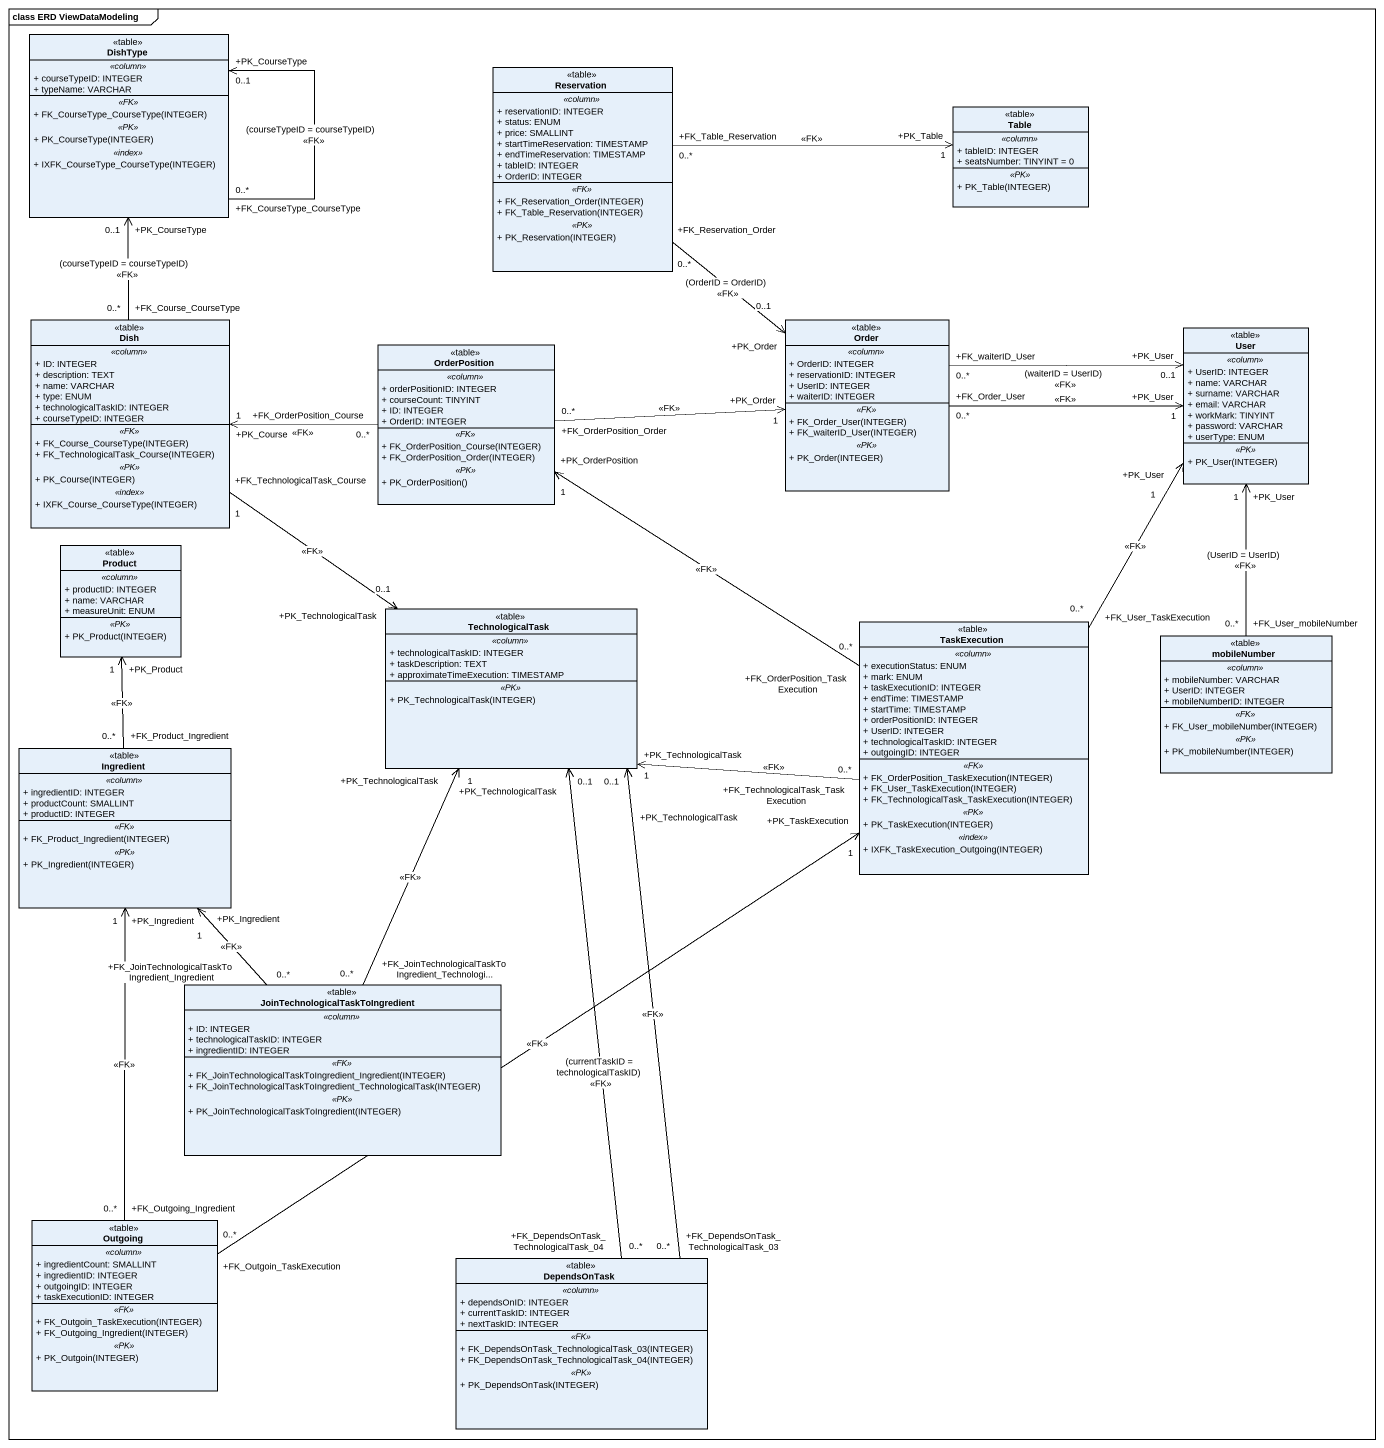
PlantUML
@startuml
mainframe class ERD ViewDataModeling
hide circle
hide empty members
skinparam classAttributeIconSize 0
class DishType <<table>> {
  .. <<column>> ..
  + courseTypeID: INTEGER
  + typeName: VARCHAR
  .. <<FK>> ..
  + FK_CourseType_CourseType(INTEGER)
  .. <<PK>> ..
  + PK_CourseType(INTEGER)
  .. <<index>> ..
  + IXFK_CourseType_CourseType(INTEGER)
}
class Reservation <<table>> {
  .. <<column>> ..
  + reservationID: INTEGER
  + status: ENUM
  + price: SMALLINT
  + startTimeReservation: TIMESTAMP
  + endTimeReservation: TIMESTAMP
  + tableID: INTEGER
  + OrderID: INTEGER
  .. <<FK>> ..
  + FK_Reservation_Order(INTEGER)
  + FK_Table_Reservation(INTEGER)
  .. <<PK>> ..
  + PK_Reservation(INTEGER)
}
class Table <<table>> {
  .. <<column>> ..
  + tableID: INTEGER
  + seatsNumber: TINYINT = 0
  .. <<PK>> ..
  + PK_Table(INTEGER)
}
class Dish <<table>> {
  .. <<column>> ..
  + ID: INTEGER
  + description: TEXT
  + name: VARCHAR
  + type: ENUM
  + technologicalTaskID: INTEGER
  + courseTypeID: INTEGER
  .. <<FK>> ..
  + FK_Course_CourseType(INTEGER)
  + FK_TechnologicalTask_Course(INTEGER)
  .. <<PK>> ..
  + PK_Course(INTEGER)
  .. <<index>> ..
  + IXFK_Course_CourseType(INTEGER)
}
class Order <<table>> {
  .. <<column>> ..
  + OrderID: INTEGER
  + reservationID: INTEGER
  + UserID: INTEGER
  + waiterID: INTEGER
  .. <<FK>> ..
  + FK_Order_User(INTEGER)
  + FK_waiterID_User(INTEGER)
  .. <<PK>> ..
  + PK_Order(INTEGER)
}
class OrderPosition <<table>> {
  .. <<column>> ..
  + orderPositionID: INTEGER
  + courseCount: TINYINT
  + ID: INTEGER
  + OrderID: INTEGER
  .. <<FK>> ..
  + FK_OrderPosition_Course(INTEGER)
  + FK_OrderPosition_Order(INTEGER)
  .. <<PK>> ..
  + PK_OrderPosition()
}
class User <<table>> {
  .. <<column>> ..
  + UserID: INTEGER
  + name: VARCHAR
  + surname: VARCHAR
  + email: VARCHAR
  + workMark: TINYINT
  + password: VARCHAR
  + userType: ENUM
  .. <<PK>> ..
  + PK_User(INTEGER)
}
class Product <<table>> {
  .. <<column>> ..
  + productID: INTEGER
  + name: VARCHAR
  + measureUnit: ENUM
  .. <<PK>> ..
  + PK_Product(INTEGER)
}
class TechnologicalTask <<table>> {
  .. <<column>> ..
  + technologicalTaskID: INTEGER
  + taskDescription: TEXT
  + approximateTimeExecution: TIMESTAMP
  .. <<PK>> ..
  + PK_TechnologicalTask(INTEGER)
}
class TaskExecution <<table>> {
  .. <<column>> ..
  + executionStatus: ENUM
  + mark: ENUM
  + taskExecutionID: INTEGER
  + endTime: TIMESTAMP
  + startTime: TIMESTAMP
  + orderPositionID: INTEGER
  + UserID: INTEGER
  + technologicalTaskID: INTEGER
  + outgoingID: INTEGER
  .. <<FK>> ..
  + FK_OrderPosition_TaskExecution(INTEGER)
  + FK_User_TaskExecution(INTEGER)
  + FK_TechnologicalTask_TaskExecution(INTEGER)
  .. <<PK>> ..
  + PK_TaskExecution(INTEGER)
  .. <<index>> ..
  + IXFK_TaskExecution_Outgoing(INTEGER)
}
class mobileNumber <<table>> {
  .. <<column>> ..
  + mobileNumber: VARCHAR
  + UserID: INTEGER
  + mobileNumberID: INTEGER
  .. <<FK>> ..
  + FK_User_mobileNumber(INTEGER)
  .. <<PK>> ..
  + PK_mobileNumber(INTEGER)
}
class Ingredient <<table>> {
  .. <<column>> ..
  + ingredientID: INTEGER
  + productCount: SMALLINT
  + productID: INTEGER
  .. <<FK>> ..
  + FK_Product_Ingredient(INTEGER)
  .. <<PK>> ..
  + PK_Ingredient(INTEGER)
}
class "JoinTechnologicalTaskToIngredient" as JoinTechnologicalTaskToIngre <<table>> {
  .. <<column>> ..
  + ID: INTEGER
  + technologicalTaskID: INTEGER
  + ingredientID: INTEGER
  .. <<FK>> ..
  + FK_JoinTechnologicalTaskToIngredient_Ingredient(INTEGER)
  + FK_JoinTechnologicalTaskToIngredient_TechnologicalTask(INTEGER)
  .. <<PK>> ..
  + PK_JoinTechnologicalTaskToIngredient(INTEGER)
}
class Outgoing <<table>> {
  .. <<column>> ..
  + ingredientCount: SMALLINT
  + ingredientID: INTEGER
  + outgoingID: INTEGER
  + taskExecutionID: INTEGER
  .. <<FK>> ..
  + FK_Outgoin_TaskExecution(INTEGER)
  + FK_Outgoing_Ingredient(INTEGER)
  .. <<PK>> ..
  + PK_Outgoin(INTEGER)
}
class DependsOnTask <<table>> {
  .. <<column>> ..
  + dependsOnID: INTEGER
  + currentTaskID: INTEGER
  + nextTaskID: INTEGER
  .. <<FK>> ..
  + FK_DependsOnTask_TechnologicalTask_03(INTEGER)
  + FK_DependsOnTask_TechnologicalTask_04(INTEGER)
  .. <<PK>> ..
  + PK_DependsOnTask(INTEGER)
}
DishType "+FK_CourseType_CourseType\n0..*" --> "+PK_CourseType\n0..1" DishType : (courseTypeID = courseTypeID)\n<<FK>>
Reservation "+FK_Table_Reservation\n0..*" -right-> "+PK_Table\n1" Table : <<FK>>
Reservation "+FK_Reservation_Order\n0..*" --> "+PK_Order\n0..1" Order : (OrderID = OrderID)\n<<FK>>
Dish "+FK_Course_CourseType\n0..*" -up-> "+PK_CourseType\n0..1" DishType : (courseTypeID = courseTypeID)\n<<FK>>
Dish "+FK_TechnologicalTask_Course\n1" --> "+PK_TechnologicalTask\n0..1" TechnologicalTask : <<FK>>
Order "+FK_waiterID_User\n0..*" -right-> "+PK_User\n0..1" User : (waiterID = UserID)\n<<FK>>
Order "+FK_Order_User\n0..*" -right-> "+PK_User\n1" User : <<FK>>
OrderPosition "+FK_OrderPosition_Course\n0..*" -left-> "+PK_Course\n1" Dish : <<FK>>
OrderPosition "+FK_OrderPosition_Order\n0..*" -right-> "+PK_Order\n1" Order : <<FK>>
TaskExecution "+FK_OrderPosition_TaskExecution\n0..*" -up-> "+PK_OrderPosition\n1" OrderPosition : <<FK>>
TaskExecution "+FK_User_TaskExecution\n0..*" -up-> "+PK_User\n1" User : <<FK>>
TaskExecution "+FK_TechnologicalTask_TaskExecution\n0..*" -left-> "+PK_TechnologicalTask\n1" TechnologicalTask : <<FK>>
mobileNumber "+FK_User_mobileNumber\n0..*" -up-> "+PK_User\n1" User : (UserID = UserID)\n<<FK>>
Ingredient "+FK_Product_Ingredient\n0..*" -up-> "+PK_Product\n1" Product : <<FK>>
JoinTechnologicalTaskToIngre "+FK_JoinTechnologicalTaskToIngredient_Technologi...\n0..*" -up-> "+PK_TechnologicalTask\n1" TechnologicalTask : <<FK>>
JoinTechnologicalTaskToIngre "+FK_JoinTechnologicalTaskToIngredient_Ingredient\n0..*" -up-> "+PK_Ingredient\n1" Ingredient : <<FK>>
Outgoing "+FK_Outgoin_TaskExecution\n0..*" -up-> "+PK_TaskExecution\n1" TaskExecution : <<FK>>
Outgoing "+FK_Outgoing_Ingredient\n0..*" -up-> "+PK_Ingredient\n1" Ingredient : <<FK>>
DependsOnTask "+FK_DependsOnTask_TechnologicalTask_04\n0..*" -up-> "+PK_TechnologicalTask\n0..1" TechnologicalTask : (currentTaskID = technologicalTaskID)\n<<FK>>
DependsOnTask "+FK_DependsOnTask_TechnologicalTask_03\n0..*" -up-> "+PK_TechnologicalTask\n0..1" TechnologicalTask : <<FK>>
@enduml
